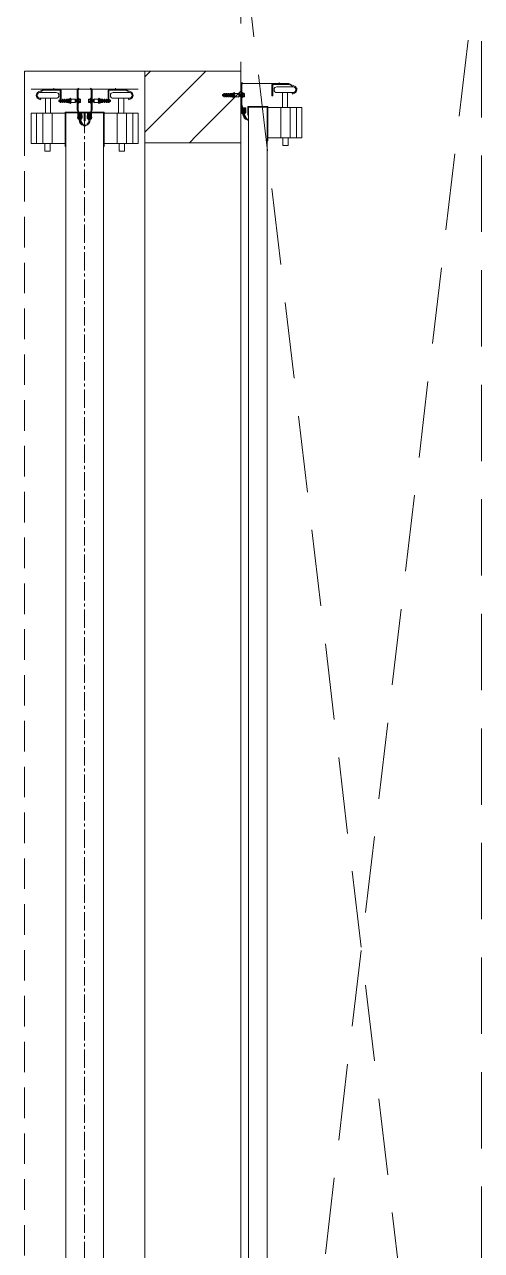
# Model space of a CAD drawing. Header units: millimetres. Extents: x -162958 to 167200, y -450 to 146301.
# Drawn here: x 127900 to 128850, y 7948 to 10497 of the extents above; entities that cross this region are included whole.
import ezdxf

# ---------------------------------------------------------------- set-up
doc = ezdxf.new("R2010")
doc.units = ezdxf.units.MM
for name, pattern in [('Xr_MB nha xuong CM2$0$Xr_MB nha xuong + VP$0$CENTER2', [28.575, 19.05, -3.175, 3.175, -3.175]), ('Xr_MB nha xuong CM2$0$Xr_MB nha xuong + VP$0$HIDDEN', [9.525, 6.35, -3.175]), ('Xr_MB nha xuong CM2$0$Xr_MB nha xuong + VP$0$HIDDENX2', [0.75, 0.5, -0.25])]:
    doc.linetypes.add(name, pattern=pattern)
for name, color, linetype, lineweight in [('1.kich thuoc', 7, 'Continuous', 5), ('CJSC.8-Cua', 15, 'Continuous', 5), ('Xr_MB nha xuong CM2$0$A-Solid-Wall H', 9, 'Continuous', 18), ('Xr_MB nha xuong CM2$0$A-Solid-WallC', 2, 'Continuous', 5), ('Xr_MB nha xuong CM2$0$Xr_MB nha xuong + VP$0$147CUA', 147, 'Continuous', 5), ('Xr_MB nha xuong CM2$0$Xr_MB nha xuong + VP$0$CJSC.11-Khuat', 169, 'Xr_MB nha xuong CM2$0$Xr_MB nha xuong + VP$0$HIDDENX2', 5), ('Xr_MB nha xuong CM2$0$Xr_MB nha xuong + VP$0$CJSC.8-Cua', 15, 'Continuous', 5)]:
    doc.layers.add(name, color=color, linetype=linetype, lineweight=lineweight)

# ---------------------------------------------------------------- blocks, each defined once
blk = doc.blocks.new('Xr_MB nha xuong CM2$0$20261F 幕墙')
at = {"layer": 'Xr_MB nha xuong CM2$0$A-Solid-Wall H'}
h = blk.add_hatch(dxfattribs=at)
h.set_pattern_fill('ANSI31', color=256, scale=650)
h.set_pattern_definition([(45, (2194815.74, 817811.32), (-57.452426, 57.452426), [])])
h.paths.add_polyline_path([(3289753.3, 2263383.5), (3289753.5, 2268433.3), (3289953.5, 2268433.3), (3289953.3, 2263383.5)])
at = {"layer": 'Xr_MB nha xuong CM2$0$A-Solid-WallC', "linetype": 'ByBlock', "lineweight": 0, "ltscale": 0.1, "elevation": 0}
blk.add_lwpolyline([(3289753.3, 2263383.5), (3289753.5, 2268433.3), (3289953.5, 2268433.3), (3289953.3, 2263383.5)], close=True, dxfattribs=at)
blk = doc.blocks.new('YQ0523144600')
at = {"layer": 'Xr_MB nha xuong CM2$0$Xr_MB nha xuong + VP$0$CJSC.8-Cua'}
h = blk.add_hatch(color=256, dxfattribs=at)
edge = h.paths.add_edge_path()
edge.add_ellipse((117.3, -100.5), major_axis=(-0.174, 0.174), ratio=1, start_angle=-19.7751, end_angle=40.7644, ccw=False)
edge.add_ellipse((115.1, -95.8), major_axis=(-3.48, -3.48), ratio=1, start_angle=70.2249, end_angle=144.1619)
edge.add_line((120, -95), (119.4, -88.2))
edge.add_ellipse((119.2, -88.2), major_axis=(-0.174, 0.174), ratio=1, start_angle=229.6522, end_angle=315)
edge.add_line((119.2, -88), (114.8, -88))
edge.add_ellipse((114.8, -88.2), major_axis=(-0.174, 0.174), ratio=1, start_angle=315, end_angle=405)
edge.add_line((114.5, -88.2), (114.5, -90.7))
edge.add_ellipse((114.8, -90.7), major_axis=(-0.174, -0.174), ratio=1, start_angle=315, end_angle=405)
edge.add_line((114.8, -90.9), (115.2, -90.9))
edge.add_ellipse((115.2, -90.7), major_axis=(-0.174, 0.174), ratio=1, start_angle=135, end_angle=225)
edge.add_line((115.5, -90.7), (115.5, -90.2))
edge.add_ellipse((115.7, -90.2), major_axis=(-0.174, 0.174), ratio=1, start_angle=-45, end_angle=45, ccw=False)
edge.add_line((115.7, -89.9), (117.2, -89.9))
edge.add_ellipse((117.2, -90.2), major_axis=(-0.174, 0.174), ratio=1, start_angle=260.8447, end_angle=315, ccw=False)
edge.add_line((117.4, -90), (117.5, -90))
edge.add_line((117.5, -90), (117.5, -95.4))
edge.add_ellipse((114.6, -95.4), major_axis=(-2.09, -2.09), ratio=1, start_angle=-45, end_angle=135, ccw=False)
edge.add_line((111.6, -95.4), (111.6, -88.9))
edge.add_ellipse((109.2, -88.9), major_axis=(-1.74, -1.74), ratio=1, start_angle=135, end_angle=149.0362)
edge.add_line((111.5, -88.3), (110.3, -88.1))
edge.add_ellipse((110.3, -88.5), major_axis=(-0.278, -0.278), ratio=1, start_angle=219.3803, end_angle=315.8206)
edge.add_line((109.9, -88.5), (110, -95.7))
edge.add_ellipse((114.9, -95.7), major_axis=(-3.48, -3.48), ratio=1, start_angle=314.3325, end_angle=385.9533)
edge.add_ellipse((113.2, -100.9), major_axis=(-0.348, -0.348), ratio=1, start_angle=132.939, end_angle=208.9865, ccw=False)
edge.add_ellipse((125.5, -101.3), major_axis=(-8.41, -8.41), ratio=1, start_angle=312.939, end_angle=390.5615)
edge.add_ellipse((123.5, -112.5), major_axis=(-0.696, 0.696), ratio=1, start_angle=61.1737, end_angle=339.5363)
edge.add_ellipse((128.9, -101.4), major_axis=(-8.35, 8.35), ratio=1, start_angle=40.7644, end_angle=105.7626, ccw=False)
h = blk.add_hatch(color=256, dxfattribs=at)
edge = h.paths.add_edge_path()
edge.add_ellipse((132.7, -100.5), major_axis=(0.174, 0.174), ratio=1, start_angle=319.2356, end_angle=379.7751)
edge.add_ellipse((134.9, -95.8), major_axis=(3.48, -3.48), ratio=1, start_angle=215.8381, end_angle=289.7751, ccw=False)
edge.add_line((130, -95), (130.6, -88.2))
edge.add_ellipse((130.8, -88.2), major_axis=(0.174, 0.174), ratio=1, start_angle=45, end_angle=130.3478, ccw=False)
edge.add_line((130.8, -88), (135.2, -88))
edge.add_ellipse((135.2, -88.2), major_axis=(0.174, 0.174), ratio=1, start_angle=-45, end_angle=45, ccw=False)
edge.add_line((135.5, -88.2), (135.5, -90.7))
edge.add_ellipse((135.2, -90.7), major_axis=(0.174, -0.174), ratio=1, start_angle=-45, end_angle=45, ccw=False)
edge.add_line((135.2, -90.9), (134.8, -90.9))
edge.add_ellipse((134.8, -90.7), major_axis=(0.174, 0.174), ratio=1, start_angle=135, end_angle=225, ccw=False)
edge.add_line((134.5, -90.7), (134.5, -90.2))
edge.add_ellipse((134.3, -90.2), major_axis=(0.174, 0.174), ratio=1, start_angle=315, end_angle=405)
edge.add_line((134.3, -89.9), (132.8, -89.9))
edge.add_ellipse((132.8, -90.2), major_axis=(0.174, 0.174), ratio=1, start_angle=45, end_angle=99.1553)
edge.add_line((132.6, -90), (132.5, -90))
edge.add_line((132.5, -90), (132.5, -95.4))
edge.add_ellipse((135.4, -95.4), major_axis=(2.09, -2.09), ratio=1, start_angle=225, end_angle=405)
edge.add_line((138.4, -95.4), (138.4, -88.9))
edge.add_ellipse((140.8, -88.9), major_axis=(1.74, -1.74), ratio=1, start_angle=210.9638, end_angle=225, ccw=False)
edge.add_line((138.5, -88.3), (139.7, -88.1))
edge.add_ellipse((139.7, -88.5), major_axis=(0.278, -0.278), ratio=1, start_angle=44.1794, end_angle=140.6197, ccw=False)
edge.add_line((140.1, -88.5), (140, -95.7))
edge.add_ellipse((135.1, -95.7), major_axis=(3.48, -3.48), ratio=1, start_angle=-25.9533, end_angle=45.6675, ccw=False)
edge.add_ellipse((136.8, -100.9), major_axis=(0.348, -0.348), ratio=1, start_angle=151.0135, end_angle=227.061)
edge.add_ellipse((124.5, -101.3), major_axis=(8.41, -8.41), ratio=1, start_angle=-30.5615, end_angle=47.061, ccw=False)
edge.add_ellipse((126.5, -112.5), major_axis=(0.696, 0.696), ratio=1, start_angle=20.4637, end_angle=298.8263, ccw=False)
edge.add_ellipse((121.1, -101.4), major_axis=(8.35, 8.35), ratio=1, start_angle=254.2374, end_angle=319.2356)
at = {"layer": 'Xr_MB nha xuong CM2$0$Xr_MB nha xuong + VP$0$CJSC.11-Khuat', "linetype": 'Xr_MB nha xuong CM2$0$Xr_MB nha xuong + VP$0$HIDDEN', "ltscale": 10}
blk.add_lwpolyline([(250, 0), (250, -3700), (0, -3700), (0, 0)], close=True, dxfattribs=at)
at = {"layer": 'Xr_MB nha xuong CM2$0$Xr_MB nha xuong + VP$0$CJSC.8-Cua'}
for p, q in [((236.1, -37.4), (13.9, -37.4)), ((26.3, -50.7), (26.3, -49.7)), ((38.1, -38.6), (28.7, -43.1)), ((39, -40.3), (29.6, -44.9)), ((32.3, -44.2), (65.5, -44.2)), ((43.3, -37.4), (137.4, -37.4)), ((73.5, -39.4), (43.3, -39.4)), ((60.7, -37.4), (60.7, -35.4)), ((93.1, -37.4), (62.9, -37.4)), ((71.5, -49.7), (71.5, -50.7)), ((74.4, -63), (74.4, -40.4)), ((76.4, -63), (76.4, -40.4)), ((109.6, -38.4), (109.6, -80.1)), ((111.6, -38.4), (111.6, -80.1)), ((206.7, -37.4), (112.6, -37.4)), ((138.4, -38.4), (138.4, -80.1)), ((140.4, -38.4), (140.4, -80.1)), ((156.9, -37.4), (187.1, -37.4)), ((173.6, -63), (173.6, -40.4)), ((175.6, -63), (175.6, -40.4)), ((176.5, -39.4), (206.7, -39.4)), ((178.5, -49.7), (178.5, -50.7)), ((217.7, -44.2), (184.5, -44.2)), ((189.3, -37.4), (189.3, -35.4)), ((211, -40.3), (220.4, -44.9)), ((211.9, -38.6), (221.3, -43.1)), ((223.7, -50.7), (223.7, -49.7)), ((33.3, -59.4), (28.8, -57.3)), ((34.1, -57.7), (29.6, -55.5)), ((65.5, -56.2), (32.3, -56.2)), ((34.1, -57.7), (33.3, -59.4)), ((43.5, -56.2), (43.5, -87)), ((54.3, -56.2), (54.3, -87)), ((74.6, -58.2), (71.2, -61)), ((97.2, -61), (71.2, -61)), ((71.2, -61), (71.2, -62.3)), ((97.2, -62.3), (71.2, -62.3)), ((71.2, -62.3), (74.6, -65.1)), ((76.4, -63), (74.4, -63)), ((74.6, -58.2), (76.5, -58.2)), ((74.6, -65.1), (76.5, -65.1)), ((76.5, -58.2), (76.5, -60.3)), ((76.5, -60.3), (78.6, -60.3)), ((76.5, -65.1), (76.5, -63)), ((76.5, -63), (78.6, -63)), ((78.6, -60.3), (79, -58.2)), ((78.6, -63), (79, -65.1)), ((79, -58.2), (80.6, -58.2)), ((79, -65.1), (80.6, -65.1)), ((80.6, -58.2), (80.6, -60.3)), ((80.6, -60.3), (82.7, -60.3)), ((80.6, -65.1), (80.6, -63)), ((80.6, -63), (82.7, -63)), ((82.7, -60.3), (83.1, -58.2)), ((82.7, -63), (83.1, -65.1)), ((83.1, -58.2), (84.7, -58.2)), ((83.1, -65.1), (84.7, -65.1)), ((84.7, -58.2), (84.7, -60.3)), ((84.7, -60.3), (86.7, -60.3)), ((84.7, -65.1), (84.7, -63)), ((84.7, -63), (86.7, -63)), ((86.7, -60.3), (87.2, -58.2)), ((86.7, -63), (87.2, -65.1)), ((87.2, -58.2), (88.8, -58.2)), ((87.2, -65.1), (88.8, -65.1)), ((88.8, -58.9), (88.8, -60.3)), ((88.8, -60.3), (90.8, -60.3)), ((88.8, -64.4), (88.8, -63)), ((88.8, -63), (90.8, -63)), ((90.8, -60.3), (91.1, -59.3)), ((90.8, -63), (91.1, -64)), ((91.1, -59.3), (94.9, -59.3)), ((91.1, -64), (94.9, -64)), ((95.8, -56.1), (96.2, -56.7)), ((96.2, -66.6), (95.8, -67.1)), ((97.2, -58.2), (105.4, -58.2)), ((97.2, -61), (97.2, -62.3)), ((97.2, -65.1), (105.4, -65.1)), ((103.3, -58.2), (105.4, -57.5)), ((103.3, -65.1), (105.4, -65.7)), ((105.4, -58.2), (105.4, -57.5)), ((105.4, -58.2), (105.4, -65.1)), ((105.9, -58.7), (105.4, -59.4)), ((105.4, -63.4), (106.4, -59.4)), ((105.4, -63.4), (106.2, -63.4)), ((105.4, -65.1), (105.4, -65.7)), ((105.7, -59.8), (105.9, -58.7)), ((105.9, -58.7), (106.4, -59.4)), ((106.2, -63.4), (107.2, -59.4)), ((106.7, -64.2), (106.2, -63.4)), ((107.2, -59.4), (106.4, -59.4)), ((106.7, -64.2), (107.2, -61)), ((106.7, -64.2), (107.2, -63.4)), ((107.7, -58.7), (107.2, -59.4)), ((107.2, -63.4), (108.2, -59.4)), ((107.2, -63.4), (107.9, -63.4)), ((107.5, -59.8), (107.7, -58.7)), ((107.7, -58.7), (108.2, -59.4)), ((107.9, -63.4), (108.9, -59.4)), ((108.4, -64.2), (107.9, -63.4)), ((108.9, -59.4), (108.2, -59.4)), ((108.4, -64.2), (109, -61)), ((108.4, -64.2), (108.9, -63.4)), ((109.4, -58.7), (108.9, -59.4)), ((108.9, -63.4), (109.9, -59.4)), ((108.9, -63.4), (109.6, -63.4)), ((109.2, -59.8), (109.4, -58.7)), ((109.4, -58.7), (109.9, -59.4)), ((109.6, -63.4), (110.6, -59.4)), ((110.1, -64.2), (109.6, -63.4)), ((110.6, -59.4), (109.9, -59.4)), ((110.1, -64.2), (110.7, -61)), ((110.1, -64.2), (110.6, -63.4)), ((111.1, -58.7), (110.6, -59.4)), ((110.6, -63.4), (111.6, -59.4)), ((110.6, -63.4), (111.9, -63.4)), ((110.9, -59.8), (111.1, -58.7)), ((111.1, -58.7), (111.6, -59.4)), ((111.9, -59.4), (111.6, -59.4)), ((138.1, -59.4), (138.4, -59.4)), ((139.4, -63.4), (138.1, -63.4)), ((138.9, -58.7), (138.4, -59.4)), ((139.4, -63.4), (138.4, -59.4)), ((138.9, -58.7), (139.4, -59.4)), ((139.1, -59.8), (138.9, -58.7)), ((139.9, -64.2), (139.3, -61)), ((139.4, -59.4), (140.1, -59.4)), ((140.4, -63.4), (139.4, -59.4)), ((139.9, -64.2), (139.4, -63.4)), ((139.9, -64.2), (140.4, -63.4)), ((140.6, -58.7), (140.1, -59.4)), ((141.1, -63.4), (140.1, -59.4)), ((141.1, -63.4), (140.4, -63.4)), ((140.6, -58.7), (141.1, -59.4)), ((140.8, -59.8), (140.6, -58.7)), ((141.6, -64.2), (141, -61)), ((141.1, -59.4), (141.8, -59.4)), ((142.1, -63.4), (141.1, -59.4)), ((141.6, -64.2), (141.1, -63.4)), ((141.6, -64.2), (142.1, -63.4)), ((142.3, -58.7), (141.8, -59.4)), ((142.8, -63.4), (141.8, -59.4)), ((142.8, -63.4), (142.1, -63.4)), ((142.3, -58.7), (142.8, -59.4)), ((142.5, -59.8), (142.3, -58.7)), ((142.8, -59.4), (143.6, -59.4)), ((143.8, -63.4), (142.8, -59.4)), ((143.3, -64.2), (142.8, -61)), ((143.3, -64.2), (142.8, -63.4)), ((143.3, -64.2), (143.8, -63.4)), ((144.1, -58.7), (143.6, -59.4)), ((144.6, -63.4), (143.6, -59.4)), ((144.6, -63.4), (143.8, -63.4)), ((144.1, -58.7), (144.6, -59.4)), ((144.3, -59.8), (144.1, -58.7)), ((144.6, -58.2), (144.6, -57.5)), ((146.7, -58.2), (144.6, -57.5)), ((144.6, -58.2), (144.6, -65.1)), ((152.8, -58.2), (144.6, -58.2)), ((152.8, -65.1), (144.6, -65.1)), ((146.7, -65.1), (144.6, -65.7)), ((144.6, -65.1), (144.6, -65.7)), ((152.8, -61), (152.8, -62.3)), ((152.8, -61), (178.8, -61)), ((152.8, -62.3), (178.8, -62.3)), ((154.2, -56.1), (153.8, -56.7)), ((153.8, -66.6), (154.2, -67.1)), ((158.9, -59.3), (155.1, -59.3)), ((158.9, -64), (155.1, -64)), ((159.2, -60.3), (158.9, -59.3)), ((159.2, -63), (158.9, -64)), ((161.2, -60.3), (159.2, -60.3)), ((161.2, -63), (159.2, -63)), ((162.8, -58.2), (161.2, -58.2)), ((161.2, -58.9), (161.2, -60.3)), ((161.2, -64.4), (161.2, -63)), ((162.8, -65.1), (161.2, -65.1)), ((163.3, -60.3), (162.8, -58.2)), ((163.3, -63), (162.8, -65.1)), ((165.3, -60.3), (163.3, -60.3)), ((165.3, -63), (163.3, -63)), ((165.3, -58.2), (165.3, -60.3)), ((166.9, -58.2), (165.3, -58.2)), ((165.3, -65.1), (165.3, -63)), ((166.9, -65.1), (165.3, -65.1)), ((167.3, -60.3), (166.9, -58.2)), ((167.3, -63), (166.9, -65.1)), ((169.4, -60.3), (167.3, -60.3)), ((169.4, -63), (167.3, -63)), ((171, -58.2), (169.4, -58.2)), ((169.4, -58.2), (169.4, -60.3)), ((169.4, -65.1), (169.4, -63)), ((171, -65.1), (169.4, -65.1)), ((171.4, -60.3), (171, -58.2)), ((171.4, -63), (171, -65.1)), ((173.5, -60.3), (171.4, -60.3)), ((173.5, -63), (171.4, -63)), ((175.4, -58.2), (173.5, -58.2)), ((173.5, -58.2), (173.5, -60.3)), ((173.5, -65.1), (173.5, -63)), ((175.4, -65.1), (173.5, -65.1)), ((173.6, -63), (175.6, -63)), ((175.4, -58.2), (178.8, -61)), ((178.8, -62.3), (175.4, -65.1)), ((178.8, -61), (178.8, -62.3)), ((184.5, -56.2), (217.7, -56.2)), ((195.7, -56.2), (195.7, -87)), ((206.5, -56.2), (206.5, -87)), ((215.9, -57.7), (220.4, -55.5)), ((215.9, -57.7), (216.7, -59.4)), ((216.7, -59.4), (221.2, -57.3)), ((13.9, -87), (53.3, -87)), ((13.9, -150), (13.9, -87)), ((25.1, -87), (25.1, -150)), ((38.3, -150), (38.3, -87)), ((53.3, -87), (84.7, -87)), ((57.5, -150), (57.5, -87)), ((84.7, -85.4), (84.7, -156.7)), ((126, -85.4), (84.7, -85.4)), ((125, -86.4), (85.7, -86.4)), ((85.7, -3614.6), (85.7, -86.4)), ((111.5, -88.3), (109.8, -81.2)), ((110.3, -88.1), (111.5, -88.3)), ((111.6, -95.4), (111.6, -88.9)), ((113.5, -87.8), (111.7, -80.7)), ((113.6, -95.4), (113.6, -88.9)), ((114.5, -88.2), (114.5, -90.7)), ((114.8, -88), (119.2, -88)), ((114.8, -90.9), (115.2, -90.9)), ((115.5, -90.7), (115.5, -90.2)), ((117.5, -90), (115.6, -90)), ((115.6, -95.4), (115.6, -90)), ((115.7, -89.9), (117.2, -89.9)), ((117.5, -95.4), (117.5, -90)), ((117.5, -90.2), (117.5, -95.8)), ((119.4, -88.2), (120, -95)), ((124, -85.4), (165.3, -85.4)), ((124, -85.4), (124, -103.1)), ((125, -86.4), (164.3, -86.4)), ((126, -85.4), (126, -103.1)), ((130.6, -88.2), (130, -95)), ((135.2, -88), (130.8, -88)), ((132.5, -90), (134.4, -90)), ((132.5, -95.4), (132.5, -90)), ((132.5, -90.2), (132.5, -95.8)), ((134.3, -89.9), (132.8, -89.9)), ((134.4, -95.4), (134.4, -90)), ((134.5, -90.7), (134.5, -90.2)), ((135.2, -90.9), (134.8, -90.9)), ((135.5, -88.2), (135.5, -90.7)), ((136.4, -95.4), (136.4, -88.9)), ((136.5, -87.8), (138.3, -80.7)), ((138.4, -95.4), (138.4, -88.9)), ((138.5, -88.3), (140.2, -81.2)), ((139.7, -88.1), (138.5, -88.3)), ((164.3, -3614.6), (164.3, -86.4)), ((165.3, -85.4), (165.3, -156.7)), ((196.7, -87), (165.3, -87)), ((192.5, -150), (192.5, -87)), ((236.1, -87), (196.7, -87)), ((211.7, -150), (211.7, -87)), ((224.9, -87), (224.9, -150)), ((236.1, -150), (236.1, -87)), ((124, -103.1), (125, -103.1)), ((126, -103.1), (125, -103.1)), ((53.3, -150), (13.9, -150)), ((42.5, -150), (42.5, -154.1)), ((53.3, -150), (53.3, -154.1)), ((84.7, -150), (53.3, -150)), ((165.3, -150), (196.7, -150)), ((196.7, -150), (236.1, -150)), ((196.7, -150), (196.7, -154.1)), ((207.5, -150), (207.5, -154.1)), ((42.5, -154.1), (42.5, -166.2)), ((42.5, -166.2), (53.3, -166.2)), ((53.3, -154.1), (53.3, -166.2)), ((85.7, -156.7), (84.7, -156.7)), ((164.3, -156.7), (165.3, -156.7)), ((196.7, -154.1), (196.7, -166.2)), ((207.5, -166.2), (196.7, -166.2)), ((207.5, -154.1), (207.5, -166.2))]:
    blk.add_line(p, q, dxfattribs=at)
at = {"layer": 'Xr_MB nha xuong CM2$0$Xr_MB nha xuong + VP$0$CJSC.8-Cua', "extrusion": (-3.5713e-30, -1.22461e-16, -1)}
for p, q in [((111.9, -56.3), (112.6, -56.3)), ((111.9, -66.5), (111.9, -56.3)), ((111.9, -66.5), (112.6, -66.5)), ((112.6, -56.3), (113.3, -57.8)), ((112.6, -66.5), (112.6, -56.3)), ((112.6, -66.5), (113.3, -65.1)), ((113.3, -57.8), (116.4, -57.8)), ((113.3, -59.6), (116.4, -59.6)), ((113.3, -63.3), (116.4, -63.3)), ((113.3, -65.1), (116.4, -65.1)), ((116.7, -64.2), (116.7, -58.7))]:
    blk.add_line(p, q, dxfattribs=at)
at = {"layer": 'Xr_MB nha xuong CM2$0$Xr_MB nha xuong + VP$0$CJSC.8-Cua', "extrusion": (3.51692e-30, -1.22461e-16, -1)}
for p, q in [((133.3, -64.2), (133.3, -58.7)), ((136.7, -57.8), (133.6, -57.8)), ((136.7, -59.6), (133.6, -59.6)), ((136.7, -63.3), (133.6, -63.3)), ((136.7, -65.1), (133.6, -65.1)), ((137.4, -56.3), (136.7, -57.8)), ((137.4, -66.5), (136.7, -65.1)), ((138.1, -56.3), (137.4, -56.3)), ((137.4, -66.5), (137.4, -56.3)), ((138.1, -66.5), (137.4, -66.5)), ((138.1, -66.5), (138.1, -56.3))]:
    blk.add_line(p, q, dxfattribs=at)
at = {"layer": 'Xr_MB nha xuong CM2$0$Xr_MB nha xuong + VP$0$CJSC.8-Cua', "linetype": 'Xr_MB nha xuong CM2$0$Xr_MB nha xuong + VP$0$CENTER2', "ltscale": 2}
blk.add_line((125, -3614.6), (125, -86.4), dxfattribs=at)
blk.add_line((125, -3614.6), (125, -86.4), dxfattribs=at)
at = {"layer": 'Xr_MB nha xuong CM2$0$Xr_MB nha xuong + VP$0$CJSC.8-Cua', "color": 6}
blk.add_lwpolyline([(250, -150), (250, 0), (0, 0), (0, -150)], dxfattribs=at)
at = {"layer": 'Xr_MB nha xuong CM2$0$Xr_MB nha xuong + VP$0$CJSC.8-Cua'}
for centre, radius, start, end in [((32.2, -50.2), 7.87, 115.7397, 245.0905), ((32.3, -50.2), 6, 90, 270), ((32.2, -50.2), 5.9, 115.7397, 244.2603), ((43.3, -49.2), 11.8, 90, 115.7397), ((43.3, -49.2), 9.84, 90, 115.7397), ((65.5, -50.2), 6, 270, 90), ((73.5, -40.4), 2.95, 0, 90), ((73.5, -40.4), 0.984, 0, 90), ((112.6, -38.4), 2.95, 90, 180), ((112.6, -38.4), 0.984, 90, 180), ((137.4, -38.4), 2.95, 0, 90), ((137.4, -38.4), 0.984, 0, 90), ((176.5, -40.4), 2.95, 90, 180), ((176.5, -40.4), 0.984, 90, 180), ((184.5, -50.2), 6, 90, 270), ((206.7, -49.2), 11.8, 64.2603, 90), ((206.7, -49.2), 9.84, 64.2603, 90), ((217.7, -50.2), 6, 270, 90), ((217.8, -50.2), 5.9, 295.7397, 64.2603), ((217.8, -50.2), 7.87, 294.9095, 64.2603), ((114.1, -80.1), 4.43, 180, 194.0362), ((114.9, -95.7), 4.92, 179.3325, 251.5046), ((109.2, -88.9), 2.46, 0, 14.0362), ((114.1, -80.1), 2.46, 180, 194.0362), ((114.6, -95.4), 2.95, 180, 0), ((113.2, -100.9), 0.492, 357.939, 68.4714), ((109.2, -88.9), 4.43, 0, 14.0362), ((114.6, -95.2), 0.984, 183.0091, 3.0091), ((125.5, -101.3), 11.9, 177.939, 255.5615), ((114.8, -88.2), 0.246, 90, 180), ((114.8, -90.7), 0.246, 180, 270), ((115.2, -90.7), 0.246, 270, 0), ((115.7, -90.2), 0.246, 90, 180), ((117.3, -100.5), 0.246, 115.2249, 175.7644), ((117.2, -90.2), 0.246, 0, 90), ((115.1, -95.8), 4.92, 295.2249, 9.1619), ((119.2, -88.2), 0.246, 4.6522, 90), ((124.5, -101.3), 11.9, 284.4385, 2.061), ((134.9, -95.8), 4.92, 170.8381, 244.7751), ((130.8, -88.2), 0.246, 90, 175.3478), ((132.8, -90.2), 0.246, 90, 180), ((135.4, -95.4), 2.95, 180, 0), ((132.7, -100.5), 0.246, 4.2356, 64.7751), ((134.3, -90.2), 0.246, 0, 90), ((134.8, -90.7), 0.246, 180, 270), ((135.4, -95.2), 0.984, 176.9909, 356.9909), ((135.2, -88.2), 0.246, 0, 90), ((135.2, -90.7), 0.246, 270, 0), ((136.8, -100.9), 0.492, 111.5286, 182.061), ((140.8, -88.9), 4.43, 165.9638, 180), ((135.1, -95.7), 4.92, 288.4954, 0.6675), ((135.9, -80.1), 2.46, 345.9638, 0), ((140.8, -88.9), 2.46, 165.9638, 180), ((135.9, -80.1), 4.43, 345.9638, 0), ((123.5, -112.4), 0.984, 196.1737, 114.5363), ((126.5, -112.4), 0.984, 65.4637, 343.8263)]:
    blk.add_arc(centre, radius, start, end, dxfattribs=at)
at = {"layer": 'Xr_MB nha xuong CM2$0$Xr_MB nha xuong + VP$0$CJSC.8-Cua', "extrusion": (1.83691e-16, 6.12303e-17, -1)}
for centre, major_axis, start_param, end_param in [((111.8, -58.7), (-1.2, 1.2), 1.782553, 2.929836), ((107.2, -61.4), (-4.49, 4.49), 2.057394, 2.649037), ((111.8, -64.2), (-1.2, 1.2), 1.782553, 2.929836), ((115, -58.7), (-1.2, 1.2), 1.782553, 2.929836), ((110.3, -61.4), (-4.49, -4.49), 3.630285, 4.223697), ((115, -64.2), (-1.2, 1.2), 1.782553, 2.929836)]:
    blk.add_ellipse(centre, major_axis=major_axis, ratio=1, start_param=start_param, end_param=end_param, dxfattribs=at)
at = {"layer": 'Xr_MB nha xuong CM2$0$Xr_MB nha xuong + VP$0$CJSC.8-Cua'}
for centre, major_axis, start_param, end_param in [((135, -58.7), (1.2, 1.2), 1.782553, 2.929836), ((139.7, -61.4), (4.49, -4.49), 3.630285, 4.223697), ((135, -64.2), (1.2, 1.2), 1.782553, 2.929836), ((138.2, -58.7), (1.2, 1.2), 1.782553, 2.929836), ((142.8, -61.4), (4.49, 4.49), 2.057394, 2.649037), ((138.2, -64.2), (1.2, 1.2), 1.782553, 2.929836)]:
    blk.add_ellipse(centre, major_axis=major_axis, ratio=1, start_param=start_param, end_param=end_param, dxfattribs=at)
for points, knots in [([(88.8, -58.2), (90.7, -58), (93.2, -57.7), (95.3, -56.4), (95.8, -56.1)], [0, 0, 0, 0, 8.247572, 10.819307, 10.819307, 10.819307, 10.819307]), ([(88.8, -58.9), (89.2, -58.9), (89.5, -58.8), (90.4, -58.7), (90.9, -58.6), (92, -58.4), (92.5, -58.3), (93.3, -58.1), (93.7, -58), (94.4, -57.7), (94.7, -57.6), (95.2, -57.3), (95.5, -57.1), (95.9, -56.9), (96, -56.8), (96.2, -56.7)], [0, 0, 0, 0, 1.267556, 1.267556, 3.802669, 3.802669, 5.834114, 5.834114, 7.542917, 7.542917, 8.840844, 8.840844, 10.138771, 10.138771, 10.819307, 10.819307, 10.819307, 10.819307]), ([(88.8, -64.4), (89.2, -64.4), (89.5, -64.5), (90.4, -64.6), (90.9, -64.7), (92, -64.9), (92.5, -65), (93.3, -65.2), (93.7, -65.3), (94.4, -65.6), (94.7, -65.7), (95.2, -66), (95.5, -66.2), (95.9, -66.4), (96, -66.5), (96.2, -66.6)], [0, 0, 0, 0, 1.267556, 1.267556, 3.802669, 3.802669, 5.834114, 5.834114, 7.542917, 7.542917, 8.840844, 8.840844, 10.138771, 10.138771, 10.819307, 10.819307, 10.819307, 10.819307]), ([(88.8, -65.1), (90.7, -65.3), (93.2, -65.6), (95.3, -66.9), (95.8, -67.1)], [0, 0, 0, 0, 8.247572, 10.819307, 10.819307, 10.819307, 10.819307]), ([(94.9, -59.3), (95.3, -59.3), (96.3, -59.4), (96.8, -58.7), (97.2, -58.2)], [0, 0, 0, 0, 1.710134, 3.915896, 3.915896, 3.915896, 3.915896]), ([(94.9, -64), (95.3, -64), (96.3, -63.8), (96.8, -64.6), (97.2, -65.1)], [0, 0, 0, 0, 1.710134, 3.915896, 3.915896, 3.915896, 3.915896]), ([(155.1, -59.3), (154.7, -59.3), (153.7, -59.4), (153.2, -58.7), (152.8, -58.2)], [0, 0, 0, 0, 1.710134, 3.915896, 3.915896, 3.915896, 3.915896]), ([(155.1, -64), (154.7, -64), (153.7, -63.8), (153.2, -64.6), (152.8, -65.1)], [0, 0, 0, 0, 1.710134, 3.915896, 3.915896, 3.915896, 3.915896]), ([(161.2, -58.9), (160.8, -58.9), (160.5, -58.8), (159.6, -58.7), (159.1, -58.6), (158, -58.4), (157.5, -58.3), (156.7, -58.1), (156.3, -58), (155.6, -57.7), (155.3, -57.6), (154.8, -57.3), (154.5, -57.1), (154.1, -56.9), (154, -56.8), (153.8, -56.7)], [0, 0, 0, 0, 1.267556, 1.267556, 3.802669, 3.802669, 5.834114, 5.834114, 7.542917, 7.542917, 8.840844, 8.840844, 10.138771, 10.138771, 10.819307, 10.819307, 10.819307, 10.819307]), ([(161.2, -64.4), (160.8, -64.4), (160.5, -64.5), (159.6, -64.6), (159.1, -64.7), (158, -64.9), (157.5, -65), (156.7, -65.2), (156.3, -65.3), (155.6, -65.6), (155.3, -65.7), (154.8, -66), (154.5, -66.2), (154.1, -66.4), (154, -66.5), (153.8, -66.6)], [0, 0, 0, 0, 1.267556, 1.267556, 3.802669, 3.802669, 5.834114, 5.834114, 7.542917, 7.542917, 8.840844, 8.840844, 10.138771, 10.138771, 10.819307, 10.819307, 10.819307, 10.819307]), ([(161.2, -58.2), (159.3, -58), (156.8, -57.7), (154.7, -56.4), (154.2, -56.1)], [0, 0, 0, 0, 8.247572, 10.819307, 10.819307, 10.819307, 10.819307]), ([(161.2, -65.1), (159.3, -65.3), (156.8, -65.6), (154.7, -66.9), (154.2, -67.1)], [0, 0, 0, 0, 8.247572, 10.819307, 10.819307, 10.819307, 10.819307])]:
    blk.add_open_spline(points, degree=3, knots=knots, dxfattribs=at)
blk = doc.blocks.new('YQ0523144602')
at = {"layer": 'Xr_MB nha xuong CM2$0$Xr_MB nha xuong + VP$0$147CUA'}
h = blk.add_hatch(color=0, dxfattribs=at)
edge = h.paths.add_edge_path()
edge.add_ellipse((-492.3, -389.6), major_axis=(-0.174, 0.174), ratio=1, start_angle=-19.7751, end_angle=40.7644, ccw=False)
edge.add_ellipse((-494.5, -384.9), major_axis=(-3.48, -3.48), ratio=1, start_angle=70.2249, end_angle=144.1619)
edge.add_line((-489.6, -384.1), (-490.2, -377.3))
edge.add_ellipse((-490.5, -377.3), major_axis=(-0.174, 0.174), ratio=1, start_angle=229.6522, end_angle=315)
edge.add_line((-490.5, -377), (-494.9, -377))
edge.add_ellipse((-494.9, -377.3), major_axis=(-0.174, 0.174), ratio=1, start_angle=315, end_angle=405)
edge.add_line((-495.1, -377.3), (-495.1, -379.7))
edge.add_ellipse((-494.9, -379.7), major_axis=(-0.174, -0.174), ratio=1, start_angle=315, end_angle=405)
edge.add_line((-494.9, -380), (-494.4, -380))
edge.add_ellipse((-494.4, -379.7), major_axis=(-0.174, 0.174), ratio=1, start_angle=135, end_angle=225)
edge.add_line((-494.2, -379.7), (-494.2, -379.2))
edge.add_ellipse((-493.9, -379.2), major_axis=(-0.174, 0.174), ratio=1, start_angle=-45, end_angle=45, ccw=False)
edge.add_line((-493.9, -379), (-492.4, -379))
edge.add_ellipse((-492.4, -379.2), major_axis=(-0.174, 0.174), ratio=1, start_angle=260.8447, end_angle=315, ccw=False)
edge.add_line((-492.2, -379.1), (-492.1, -379.1))
edge.add_line((-492.1, -379.1), (-492.1, -384.5))
edge.add_ellipse((-495.1, -384.5), major_axis=(-2.09, -2.09), ratio=1, start_angle=-45, end_angle=135, ccw=False)
edge.add_line((-498, -384.5), (-498, -377.9))
edge.add_ellipse((-500.5, -377.9), major_axis=(-1.74, -1.74), ratio=1, start_angle=135, end_angle=149.0362)
edge.add_line((-498.1, -377.3), (-499.3, -377.2))
edge.add_ellipse((-499.4, -377.6), major_axis=(-0.278, -0.278), ratio=1, start_angle=219.3803, end_angle=315.8206)
edge.add_line((-499.8, -377.6), (-499.7, -384.8))
edge.add_ellipse((-494.7, -384.8), major_axis=(-3.48, -3.48), ratio=1, start_angle=314.3325, end_angle=385.9533)
edge.add_ellipse((-496.5, -389.9), major_axis=(-0.348, -0.348), ratio=1, start_angle=132.939, end_angle=208.9865, ccw=False)
edge.add_ellipse((-484.1, -390.4), major_axis=(-8.41, -8.41), ratio=1, start_angle=312.939, end_angle=390.5615)
edge.add_ellipse((-486.1, -401.6), major_axis=(-0.696, 0.696), ratio=1, start_angle=61.1737, end_angle=339.5363)
edge.add_ellipse((-480.8, -390.4), major_axis=(-8.35, 8.35), ratio=1, start_angle=40.7644, end_angle=105.7626, ccw=False)
at = {"layer": 'Xr_MB nha xuong CM2$0$Xr_MB nha xuong + VP$0$147CUA', "color": 0}
for p, q in [((-500, -327.5), (-500, -369.2)), ((-498, -327.5), (-498, -369.2)), ((-402.9, -326.5), (-497, -326.5)), ((-452.8, -326.5), (-422.6, -326.5)), ((-436.1, -352), (-436.1, -329.4)), ((-434.1, -352), (-434.1, -329.4)), ((-433.1, -328.4), (-402.9, -328.4)), ((-420.3, -326.5), (-420.3, -324.5)), ((-398.6, -329.4), (-389.2, -333.9)), ((-397.8, -327.6), (-388.4, -332.2)), ((-535.1, -347.3), (-538.4, -350)), ((-512.5, -350), (-538.4, -350)), ((-538.4, -350), (-538.4, -351.4)), ((-512.5, -351.4), (-538.4, -351.4)), ((-538.4, -351.4), (-535.1, -354.1)), ((-535.1, -347.3), (-533.1, -347.3)), ((-535.1, -354.1), (-533.1, -354.1)), ((-533.1, -347.3), (-533.1, -349.4)), ((-533.1, -349.4), (-531.1, -349.4)), ((-533.1, -354.1), (-533.1, -352.1)), ((-533.1, -352.1), (-531.1, -352.1)), ((-531.1, -349.4), (-530.6, -347.3)), ((-531.1, -352.1), (-530.6, -354.1)), ((-530.6, -347.3), (-529, -347.3)), ((-530.6, -354.1), (-529, -354.1)), ((-529, -347.3), (-529, -349.4)), ((-529, -349.4), (-527, -349.4)), ((-529, -354.1), (-529, -352.1)), ((-529, -352.1), (-527, -352.1)), ((-527, -349.4), (-526.5, -347.3)), ((-527, -352.1), (-526.5, -354.1)), ((-526.5, -347.3), (-524.9, -347.3)), ((-526.5, -354.1), (-524.9, -354.1)), ((-524.9, -347.3), (-524.9, -349.4)), ((-524.9, -349.4), (-522.9, -349.4)), ((-524.9, -354.1), (-524.9, -352.1)), ((-524.9, -352.1), (-522.9, -352.1)), ((-522.9, -349.4), (-522.4, -347.3)), ((-522.9, -352.1), (-522.4, -354.1)), ((-522.4, -347.3), (-520.9, -347.3)), ((-522.4, -354.1), (-520.9, -354.1)), ((-520.9, -348), (-520.9, -349.4)), ((-520.9, -349.4), (-518.8, -349.4)), ((-520.9, -353.5), (-520.9, -352.1)), ((-520.9, -352.1), (-518.8, -352.1)), ((-518.8, -349.4), (-518.6, -348.3)), ((-518.8, -352.1), (-518.6, -353.1)), ((-518.6, -348.3), (-514.7, -348.3)), ((-518.6, -353.1), (-514.7, -353.1)), ((-513.8, -345.2), (-513.5, -345.8)), ((-513.5, -355.6), (-513.8, -356.2)), ((-512.5, -347.3), (-504.3, -347.3)), ((-512.5, -350), (-512.5, -351.4)), ((-512.5, -354.1), (-504.3, -354.1)), ((-506.3, -347.3), (-504.3, -346.6)), ((-506.3, -354.1), (-504.3, -354.8)), ((-504.3, -347.3), (-504.3, -346.6)), ((-504.3, -347.3), (-504.3, -354.1)), ((-504.3, -354.1), (-504.3, -354.8)), ((-503.7, -347.8), (-504.2, -348.5)), ((-504.2, -352.5), (-503.2, -348.5)), ((-504.2, -352.5), (-503.5, -352.5)), ((-503.9, -348.9), (-503.7, -347.8)), ((-503.7, -347.8), (-503.2, -348.5)), ((-503.5, -352.5), (-502.5, -348.5)), ((-503, -353.2), (-503.5, -352.5)), ((-502.5, -348.5), (-503.2, -348.5)), ((-503, -353.2), (-502.4, -350)), ((-503, -353.2), (-502.5, -352.5)), ((-502, -347.8), (-502.5, -348.5)), ((-502.5, -352.5), (-501.5, -348.5)), ((-502.5, -352.5), (-501.7, -352.5)), ((-502.2, -348.9), (-502, -347.8)), ((-502, -347.8), (-501.5, -348.5)), ((-501.7, -352.5), (-500.8, -348.5)), ((-501.3, -353.2), (-501.7, -352.5)), ((-500.8, -348.5), (-501.5, -348.5)), ((-501.3, -353.2), (-500.7, -350)), ((-501.3, -353.2), (-500.8, -352.5)), ((-500.3, -347.8), (-500.8, -348.5)), ((-500.8, -352.5), (-499.8, -348.5)), ((-500.8, -352.5), (-500, -352.5)), ((-500.5, -348.9), (-500.3, -347.8)), ((-500.3, -347.8), (-499.8, -348.5)), ((-500, -352.5), (-499, -348.5)), ((-499.5, -353.2), (-500, -352.5)), ((-499, -348.5), (-499.8, -348.5)), ((-499.5, -353.2), (-498.9, -350)), ((-499.5, -353.2), (-499, -352.5)), ((-498.5, -347.8), (-499, -348.5)), ((-499, -352.5), (-498, -348.5)), ((-499, -352.5), (-497.7, -352.5)), ((-498.7, -348.9), (-498.5, -347.8)), ((-498.5, -347.8), (-498, -348.5)), ((-497.7, -348.5), (-498, -348.5)), ((-436.1, -352), (-434.1, -352)), ((-431.2, -338.8), (-431.2, -339.7)), ((-391.9, -333.3), (-425.2, -333.3)), ((-425.2, -345.3), (-391.9, -345.3)), ((-414, -345.3), (-414, -376.1)), ((-403.1, -345.3), (-403.1, -376.1)), ((-393.8, -346.8), (-389.2, -344.6)), ((-393.8, -346.8), (-393, -348.5)), ((-393, -348.5), (-388.5, -346.4)), ((-385.9, -339.7), (-385.9, -338.8)), ((-498.1, -377.3), (-499.9, -370.3)), ((-499.3, -377.2), (-498.1, -377.3)), ((-496.2, -376.9), (-498, -369.8)), ((-498, -384.5), (-498, -377.9)), ((-496.1, -384.5), (-496.1, -377.9)), ((-495.1, -377.3), (-495.1, -379.7)), ((-494.9, -377), (-490.5, -377)), ((-494.9, -380), (-494.4, -380)), ((-494.2, -379.7), (-494.2, -379.2)), ((-492.1, -379.1), (-494.1, -379.1)), ((-494.1, -384.5), (-494.1, -379.1)), ((-493.9, -379), (-492.4, -379)), ((-492.2, -379.2), (-492.2, -384.9)), ((-492.1, -384.5), (-492.1, -379.1)), ((-490.2, -377.3), (-489.6, -384.1)), ((-485.6, -374.5), (-444.3, -374.5)), ((-485.6, -374.5), (-485.6, -392.2)), ((-484.6, -375.5), (-445.3, -375.5)), ((-484.6, -3874.5), (-484.6, -375.5)), ((-445.3, -3874.5), (-445.3, -375.5)), ((-444.3, -374.5), (-444.3, -445.8)), ((-413, -376.1), (-444.3, -376.1)), ((-417.1, -439.1), (-417.1, -376.1)), ((-373.5, -376.1), (-413, -376.1)), ((-398, -439.1), (-398, -376.1)), ((-384.7, -376.1), (-384.7, -439.1)), ((-373.5, -439.1), (-373.5, -376.1)), ((-485.6, -392.2), (-484.6, -392.2)), ((-445.3, -445.8), (-444.3, -445.8)), ((-444.3, -439.1), (-413, -439.1)), ((-413, -439.1), (-373.5, -439.1)), ((-413, -439.1), (-413, -443.2)), ((-413, -443.2), (-413, -455.3)), ((-402.1, -455.3), (-413, -455.3)), ((-402.1, -439.1), (-402.1, -443.2)), ((-402.1, -443.2), (-402.1, -455.3))]:
    blk.add_line(p, q, dxfattribs=at)
at = {"layer": 'Xr_MB nha xuong CM2$0$Xr_MB nha xuong + VP$0$147CUA', "color": 0, "extrusion": (-3.65568e-30, -1.22461e-16, -1)}
for p, q in [((-497.7, -345.4), (-497, -345.4)), ((-497.7, -355.6), (-497.7, -345.4)), ((-497.7, -355.6), (-497, -355.6)), ((-497, -345.4), (-496.4, -346.8)), ((-497, -355.6), (-497, -345.4)), ((-497, -355.6), (-496.4, -354.2)), ((-496.4, -346.8), (-493.3, -346.8)), ((-496.4, -348.7), (-493.3, -348.7)), ((-496.4, -352.3), (-493.3, -352.3)), ((-496.4, -354.2), (-493.3, -354.2)), ((-493, -353.3), (-493, -347.7))]:
    blk.add_line(p, q, dxfattribs=at)
at = {"layer": 'Xr_MB nha xuong CM2$0$Xr_MB nha xuong + VP$0$147CUA', "color": 0}
for centre, radius, start, end in [((-497, -327.5), 2.95, 90, 180), ((-497, -327.5), 0.984, 90, 180), ((-433.1, -329.4), 2.95, 90, 180), ((-433.1, -329.4), 0.984, 90, 180), ((-402.9, -338.3), 11.8, 64.2603, 90), ((-402.9, -338.3), 9.84, 64.2603, 90), ((-425.2, -339.3), 6, 90, 270), ((-391.9, -339.3), 6, 270, 90), ((-391.8, -339.3), 5.9, 295.7397, 64.2603), ((-391.8, -339.3), 7.87, 294.9095, 64.2603), ((-495.6, -369.2), 4.43, 180, 194.0362), ((-500.5, -377.9), 2.46, 0, 14.0362), ((-495.6, -369.2), 2.46, 180, 194.0362), ((-500.5, -377.9), 4.43, 0, 14.0362), ((-494.9, -377.3), 0.246, 90, 180), ((-494.9, -379.7), 0.246, 180, 270), ((-494.4, -379.7), 0.246, 270, 0), ((-493.9, -379.2), 0.246, 90, 180), ((-492.4, -379.2), 0.246, 0, 90), ((-490.5, -377.3), 0.246, 4.6522, 90), ((-494.7, -384.8), 4.92, 179.3325, 251.5046), ((-495.1, -384.5), 2.95, 180, 0), ((-496.5, -389.9), 0.492, 357.939, 68.4714), ((-495.1, -384.3), 0.984, 183.0091, 3.0091), ((-484.1, -390.4), 11.9, 177.939, 255.5615), ((-492.3, -389.6), 0.246, 115.2249, 175.7644), ((-494.5, -384.9), 4.92, 295.2249, 9.1619), ((-486.1, -401.5), 0.984, 196.1737, 114.5363)]:
    blk.add_arc(centre, radius, start, end, dxfattribs=at)
at = {"layer": 'Xr_MB nha xuong CM2$0$Xr_MB nha xuong + VP$0$147CUA', "color": 0, "extrusion": (1.83691e-16, 6.12303e-17, -1)}
for centre, major_axis, start_param, end_param in [((-497.8, -347.7), (-1.2, 1.2), 1.782553, 2.929836), ((-502.5, -350.5), (-4.49, 4.49), 2.057394, 2.649037), ((-497.8, -353.3), (-1.2, 1.2), 1.782553, 2.929836), ((-494.7, -347.7), (-1.2, 1.2), 1.782553, 2.929836), ((-499.4, -350.5), (-4.49, -4.49), 3.630285, 4.223697), ((-494.7, -353.3), (-1.2, 1.2), 1.782553, 2.929836)]:
    blk.add_ellipse(centre, major_axis=major_axis, ratio=1, start_param=start_param, end_param=end_param, dxfattribs=at)
at = {"layer": 'Xr_MB nha xuong CM2$0$Xr_MB nha xuong + VP$0$147CUA', "color": 0}
for points, knots in [([(-520.9, -347.3), (-518.9, -347.1), (-516.5, -346.8), (-514.3, -345.5), (-513.8, -345.2)], [0, 0, 0, 0, 8.247572, 10.819307, 10.819307, 10.819307, 10.819307]), ([(-520.9, -348), (-520.5, -347.9), (-520.2, -347.9), (-519.3, -347.8), (-518.7, -347.7), (-517.6, -347.5), (-517.2, -347.4), (-516.3, -347.2), (-515.9, -347), (-515.2, -346.8), (-515, -346.6), (-514.4, -346.3), (-514.1, -346.2), (-513.7, -346), (-513.6, -345.9), (-513.5, -345.8)], [0, 0, 0, 0, 1.267556, 1.267556, 3.802669, 3.802669, 5.834114, 5.834114, 7.542917, 7.542917, 8.840844, 8.840844, 10.138771, 10.138771, 10.819307, 10.819307, 10.819307, 10.819307]), ([(-520.9, -353.5), (-520.5, -353.5), (-520.2, -353.5), (-519.3, -353.6), (-518.7, -353.7), (-517.6, -353.9), (-517.2, -354), (-516.3, -354.3), (-515.9, -354.4), (-515.2, -354.7), (-515, -354.8), (-514.4, -355.1), (-514.1, -355.2), (-513.7, -355.5), (-513.6, -355.6), (-513.5, -355.6)], [0, 0, 0, 0, 1.267556, 1.267556, 3.802669, 3.802669, 5.834114, 5.834114, 7.542917, 7.542917, 8.840844, 8.840844, 10.138771, 10.138771, 10.819307, 10.819307, 10.819307, 10.819307]), ([(-520.9, -354.1), (-518.9, -354.4), (-516.5, -354.7), (-514.3, -355.9), (-513.8, -356.2)], [0, 0, 0, 0, 8.247572, 10.819307, 10.819307, 10.819307, 10.819307]), ([(-514.7, -348.3), (-514.3, -348.4), (-513.4, -348.5), (-512.8, -347.7), (-512.5, -347.3)], [0, 0, 0, 0, 1.710134, 3.915896, 3.915896, 3.915896, 3.915896]), ([(-514.7, -353.1), (-514.3, -353.1), (-513.4, -352.9), (-512.8, -353.7), (-512.5, -354.1)], [0, 0, 0, 0, 1.710134, 3.915896, 3.915896, 3.915896, 3.915896])]:
    blk.add_open_spline(points, degree=3, knots=knots, dxfattribs=at)
blk.add_wipeout([(-700, -450), (-500, -450), (-500, -3850), (-700, -3850)]).dxf.layer = 'Xr_MB nha xuong CM2$0$Xr_MB nha xuong + VP$0$CJSC.11-Khuat'
blk.add_lwpolyline([(-700, -450), (-500, -450), (-500, -3850), (-700, -3850)], close=True, dxfattribs=at)
at = {"layer": 'Xr_MB nha xuong CM2$0$Xr_MB nha xuong + VP$0$CJSC.11-Khuat', "linetype": 'Xr_MB nha xuong CM2$0$Xr_MB nha xuong + VP$0$HIDDEN', "ltscale": 25}
for p, q in [((0, 0), (-500, -4250)), ((0, -4250), (-500, 0))]:
    blk.add_line(p, q, dxfattribs=at)
blk.add_lwpolyline([(-500, -4250), (-500, 0), (0, 0), (0, -4250)], close=True, dxfattribs=at)

msp = doc.modelspace()

# ---------------------------------------------------------------- block references
at = {"layer": 'CJSC.8-Cua'}
msp.add_blockref('Xr_MB nha xuong CM2$0$20261F 幕墙', (-3161603.5, -2258033.7), dxfattribs=at)

# ---------------------------------------------------------------- next in the draw order: block references
at = {"layer": '1.kich thuoc'}
msp.add_blockref('YQ0523144600', (127900, 10399.6, 0), dxfattribs=at)

# ---------------------------------------------------------------- next in the draw order: block references
at = {"layer": 'Xr_MB nha xuong CM2$0$Xr_MB nha xuong + VP$0$CJSC.8-Cua'}
msp.add_blockref('YQ0523144602', (128850, 10700.5, 0), dxfattribs=at)

doc.saveas('drawing.dxf')
